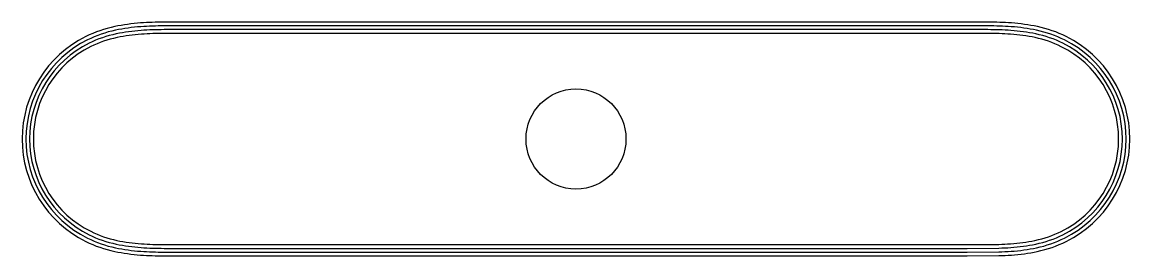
# Model space of a CAD drawing. Header units: millimetres. Extents: x -8.9 to 8.9, y -1.9 to 1.9.
import ezdxf

# ---------------------------------------------------------------- set-up
doc = ezdxf.new("R2010")
doc.units = ezdxf.units.MM
doc.layers.add('Layer1', color=3, linetype='Continuous')
doc.layers.add('Mark', color=1, linetype='Continuous')

msp = doc.modelspace()

# ---------------------------------------------------------------- linework, layer by layer
at = {"layer": 'Layer1', "lineweight": -3, "flags": 128}
for points in [[(6.995, -1.86, 0.034408), (7.411, -1.803, 0.063307), (7.877, -1.642, 0.62229), (7.877, 1.642, 0.063199), (7.413, 1.802, 0.034308), (6.997, 1.86, 0.017241), (6.619, 1.873), (-6.619, 1.873, 0.017614), (-6.996, 1.86, 0.033937), (-7.411, 1.802, 0.063067), (-7.877, 1.642, 0.622376), (-7.878, -1.642, 0.06332), (-7.412, -1.802, 0.034291), (-6.997, -1.86, 0.017273), (-6.619, -1.873), (6.287, -1.873), (6.796, -1.869, 0.01081), (6.995, -1.86)], [(6.991, -1.8, 0.034409), (7.399, -1.744, 0.063307), (7.851, -1.588, 0.62229), (7.851, 1.588, 0.063199), (7.4, 1.743, 0.034308), (6.993, 1.8, 0.017241), (6.619, 1.813), (-6.619, 1.813, 0.017614), (-6.992, 1.8, 0.033937), (-7.399, 1.744, 0.063067), (-7.85, 1.588, 0.622376), (-7.851, -1.588, 0.06332), (-7.4, -1.744, 0.034291), (-6.992, -1.8, 0.017273), (-6.619, -1.813), (6.287, -1.813), (6.795, -1.809, 0.010781), (6.991, -1.8)], [(6.987, -1.74, 0.034409), (7.387, -1.685, 0.063307), (7.824, -1.535, 0.62229), (7.824, 1.534, 0.063199), (7.388, 1.685, 0.034308), (6.988, 1.74, 0.017241), (6.619, 1.753), (-6.619, 1.753, 0.017614), (-6.988, 1.74, 0.033937), (-7.387, 1.685, 0.063067), (-7.824, 1.535, 0.622376), (-7.825, -1.534, 0.06332), (-7.388, -1.685, 0.034291), (-6.988, -1.74, 0.017273), (-6.619, -1.753), (6.286, -1.753), (6.794, -1.749, 0.010752), (6.987, -1.74)], [(6.983, -1.68, 0.03441), (7.375, -1.626, 0.063307), (7.797, -1.481, 0.62229), (7.798, 1.48, 0.063199), (7.376, 1.626, 0.034308), (6.984, 1.68, 0.017241), (6.619, 1.693), (-6.619, 1.693, 0.017614), (-6.984, 1.68, 0.033937), (-7.375, 1.626, 0.063067), (-7.797, 1.481, 0.622376), (-7.798, -1.48, 0.06332), (-7.376, -1.626, 0.034291), (-6.984, -1.68, 0.017273), (-6.619, -1.693), (6.286, -1.693), (6.793, -1.689, 0.010722), (6.983, -1.68)]]:
    msp.add_lwpolyline(points, format="xyb", dxfattribs=at)
at = {"layer": 'Mark', "lineweight": -3}
msp.add_circle((0, 0), 0.803, dxfattribs=at)

doc.saveas('drawing.dxf')
